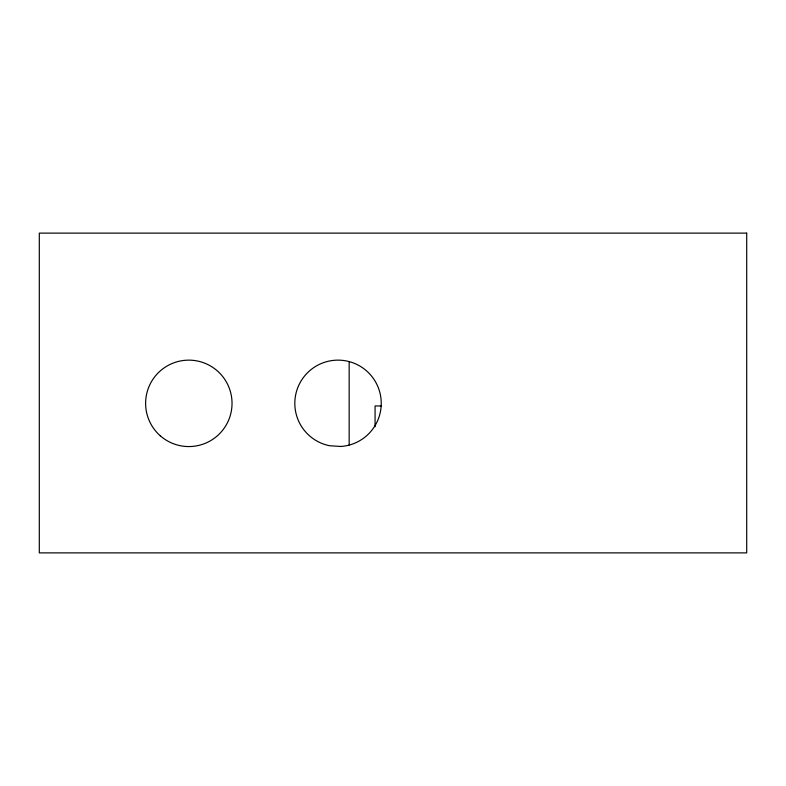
<?xml version="1.0" encoding="UTF-8"?>
<svg xmlns="http://www.w3.org/2000/svg" width="786" height="786" viewBox="0 0 786 786"><rect width="100%" height="100%" fill="white"/><g stroke="black" fill="none" stroke-linecap="round" stroke-linejoin="round"><path stroke-width="1.18" d="M381.19 405.959L375.079 405.959L375.079 426.71M349.161 361.698L349.161 444.974M746.7 233.118L39.3 233.118L39.3 552.882L746.7 552.882L746.7 233.118M340.8 446.468L329.54 445.721A43.21 43.21 0 0 1 303.219 377.752A43.21 43.21 0 0 1 375.944 382.615A43.21 43.21 0 0 1 340.8 446.468M160.285 435.798A43.21 43.21 0 0 0 231.192 411.835A43.21 43.21 0 0 0 174.993 362.415A43.21 43.21 0 0 0 160.285 435.798"/></g></svg>
